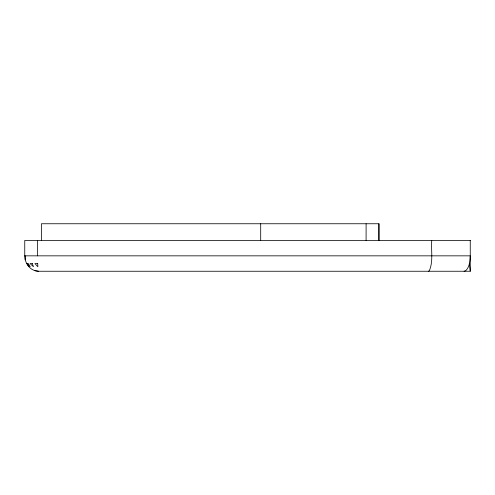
<?xml version="1.0" encoding="UTF-8"?>
<svg xmlns="http://www.w3.org/2000/svg" width="495" height="495" viewBox="0 0 495 495"><rect width="100%" height="100%" fill="white"/><g stroke="black" fill="none" stroke-linecap="round" stroke-linejoin="round"><path stroke-width="0.74" d="M41.438 240.44L41.438 223.752L378.935 223.752L378.935 240.44L378.929 223.752M464.087 271.248L465.684 270.722C469.681 266.984 469.99 260.976 470.25 255.841L24.75 255.841L24.75 240.44L470.25 240.44M428.491 271.248L429.332 270.722C433.453 261.273 430.947 250.377 431.745 240.44M24.75 255.841L25.22 259.832L26.594 263.544L28.326 263.544L30.201 266.737L27.157 263.544C28.747 268.284 33.672 271.05 38.486 271.248L470.25 271.248L470.25 240.304M34.959 270.722L38.53 271.248M26.594 263.544L28.784 266.737M469.427 263.544L470.25 271.248M25.189 255.841L25.22 259.832M366.108 223.752L366.09 240.44M260.698 223.752L260.698 240.44M37.583 240.44L37.583 255.841M32.317 263.544L30.084 263.544L33.456 266.737L32.317 263.544M37.707 263.544L34.91 263.544L37.849 266.737L37.707 263.544"/></g></svg>
